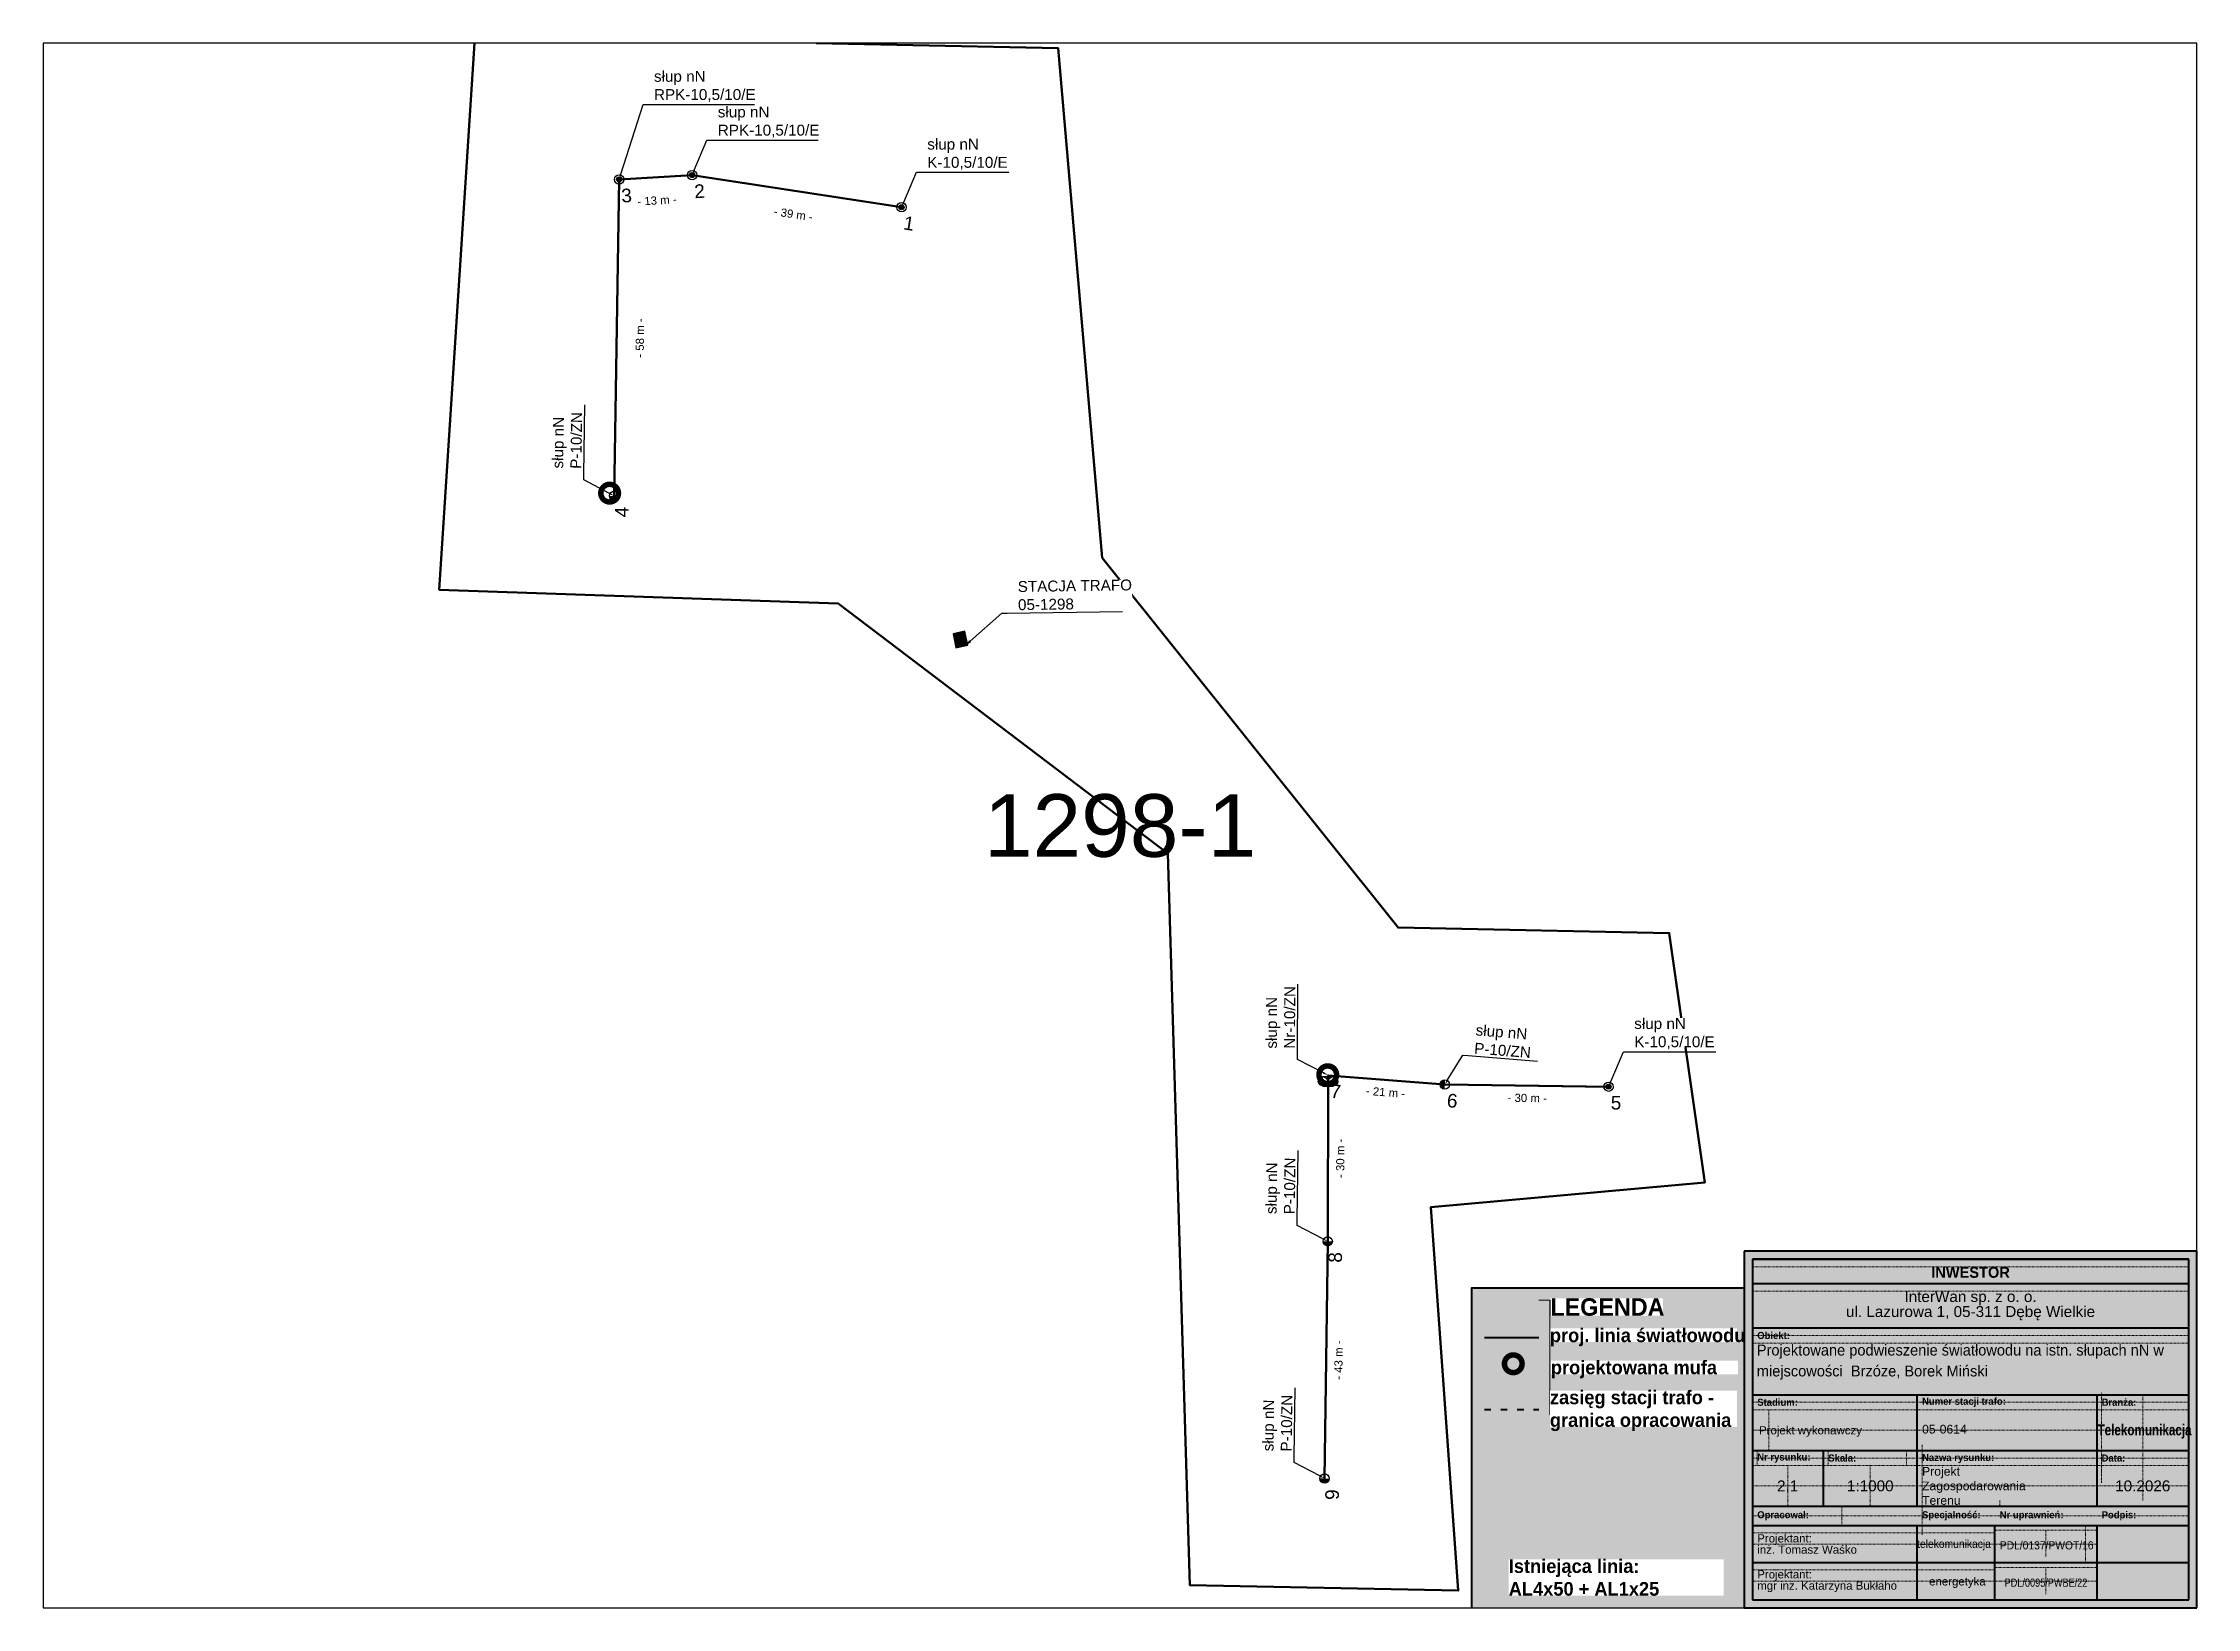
# Paper-space layout '1298-1' of a CAD drawing. Header units: metres, sheet in millimetres. Extents: x 0 to 395, y 0 to 287.
# The model-space entities are those that its viewports show. They can reach past a viewport. Long polylines and large blocks are cut down to what shows.
import ezdxf
from ezdxf import colors
from ezdxf.entities.mleader import LeaderData, LeaderLine
from ezdxf.enums import TextEntityAlignment as Align
from ezdxf.math import Vec2, Vec3

# ---------------------------------------------------------------- set-up
doc = ezdxf.new("R2010")
doc.units = ezdxf.units.M
doc.linetypes.add('ACAD_ISO03W100', pattern=[30, 12, -18])
doc.linetypes.add('DGN Style 2', pattern=[0.005224, 0.003135, -0.00209])
for name, color, linetype, lineweight in [('!tele', 30, 'Continuous', 40), ('!trafo', 6, 'Continuous', 50), ('!trafo_1298', 6, 'Continuous', 50), ('@Tabelka', 7, 'Continuous', 13), ('_MM LINIA Sn', 40, 'Continuous', 30), ('_mm zasięg trafo', 6, 'ACAD_ISO03W100', 35), ('_światłowód', 30, 'Continuous', 40)]:
    doc.layers.add(name, color=color, linetype=linetype, lineweight=lineweight)
for name, color, linetype in [('!wymiary', 7, 'Continuous'), ('_MM mufy', 3, 'Continuous'), ('_MM opisy', 7, 'Continuous'), ('_MM slupy', 5, 'Continuous'), ('_mm trafo', 3, 'Continuous'), ('_numery_05-1298_1', 7, 'Continuous')]:
    doc.layers.add(name, color=color, linetype=linetype)
for name, color, linetype, lineweight, plot in [('@KonstrTabelki', 253, 'DGN Style 2', 0, False), ('_arkusze model', 7, 'Continuous', 50, False), ('_kontrola_05-1298_1', 8, 'Continuous', 50, False)]:
    doc.layers.add(name, color=color, linetype=linetype, lineweight=lineweight, plot=plot)
doc.styles.add('BardzoMale-PrawaGora', font='arial.ttf', dxfattribs={"height": 0.0025})
doc.styles.get("Standard").update_dxf_attribs({"font": 'arial.ttf'})
doc.dimstyles.new('opis linie', dxfattribs={"dimtxt": 1.5, "dimasz": 0.18, "dimexe": 0.18, "dimexo": 0.0625, "dimgap": 2.5, "dimtad": 4, "dimdec": 0, "dimzin": 0, "dimdsep": 46, "dimtxsty": 'Standard', "dimcen": 0.09, "dimse1": 1, "dimse2": 1, "dimsd1": 1, "dimsd2": 1, "dimclrt": 256, "dimadec": 0, "dimazin": 0, "dimtfac": 1, "dimtdec": 0, "dimtofl": 0, "dimtmove": 0, "dimatfit": 3, "dimfxl": 1, "dimtfill": 1, "dimtolj": 1, "dimtzin": 0, "dimarcsym": 0})

# ---------------------------------------------------------------- blocks, each defined once
blk = doc.blocks.new('tabelka')
at = {"true_color": 0xffffff, "transparency": 33554687}
h = blk.add_hatch(color=7, dxfattribs=at)
h.dxf.hatch_style = 1
h.paths.add_polyline_path([(-83, 65.41), (0, 65.41), (0, 0), (-83, 0)])
at = {"layer": '@KonstrTabelki', "lineweight": 0}
for p, q in [((-1.5, 62.52), (-81.5, 62.52)), ((-1.5, 58.08), (-81.5, 58.08)), ((-1.5, 49.94), (-81.5, 49.94)), ((-81.5, 48.55), (-1.5, 48.55)), ((-1.5, 37.69), (-81.5, 37.69)), ((-81.5, 36.3), (-1.5, 36.3)), ((-78.46, 36.3), (-78.46, 28.86)), ((-17.47, 39.44), (-17.47, 22.94)), ((-9.93, 19.68), (-9.93, 39.08)), ((-81.5, 32.58), (-1.5, 32.58)), ((-80.6, 28.86), (-80.6, 26.08)), ((-67.58, 28.86), (-67.58, 26.08)), ((-53.27, 26.08), (-53.27, 28.86)), ((-50.39, 29.9), (-50.39, 18.64)), ((-17.47, 28.86), (-17.47, 22.94)), ((-9.93, 19.68), (-9.93, 28.86)), ((-1.5, 27.47), (-81.5, 27.47)), ((-81.5, 26.08), (-1.5, 26.08)), ((-74.99, 18.64), (-74.99, 26.08)), ((-59.88, 18.64), (-59.88, 26.08)), ((-1.5, 27.47), (-18.36, 27.47)), ((-1.5, 22.36), (-81.5, 22.36)), ((-1.5, 22.36), (-18.36, 22.36)), ((-81.5, 16.88), (-1.5, 16.88)), ((-65.11, 18.64), (-65.11, 15.11)), ((-50.39, 18.64), (-50.39, 13.41)), ((-36.15, 19.68), (-36.15, 18.64)), ((-37.05, 13.77), (-81.5, 13.77)), ((-37.05, 14.25), (-18.36, 14.25)), ((-27.71, 14.25), (-27.71, 9.31)), ((-20.43, 15.11), (-20.43, 8.31)), ((-37.05, 11.71), (-81.5, 11.71)), ((-18.36, 11.71), (-37.05, 11.71)), ((-37.05, 6.97), (-81.5, 6.97)), ((-37.05, 4.9), (-81.5, 4.9)), ((-37.05, 7.44), (-18.36, 7.44)), ((-18.36, 4.9), (-37.05, 4.9)), ((-27.71, 7.44), (-27.71, 2.5))]:
    blk.add_line(p, q, dxfattribs=at)
at = {"layer": '@KonstrTabelki'}
for points in [[(-51.29, 28.86), (-51.29, 39.08)], [(-51.29, 18.64), (-51.29, 28.86)]]:
    blk.add_lwpolyline(points, dxfattribs=at)
at = {"layer": '@Tabelka', "lineweight": 40}
for p, q in [((0, 65.41), (-83, 65.41)), ((-83, 65.41), (-83, 0)), ((-81.5, 63.91), (-1.5, 63.91)), ((-1.5, 63.91), (-81.5, 63.91)), ((-81.5, 63.91), (-81.5, 1.5)), ((-1.5, 1.5), (-1.5, 63.91)), ((0, 0), (0, 65.41)), ((-81.5, 59.47), (-1.5, 59.47)), ((-81.5, 51.33), (-1.5, 51.33)), ((-81.5, 39.08), (-1.5, 39.08)), ((-81.5, 39.08), (-18.36, 39.08)), ((-51.29, 28.86), (-51.29, 39.08)), ((-51.29, 28.86), (-51.29, 35.67)), ((-18.36, 39.08), (-18.36, 28.86)), ((-81.5, 28.86), (-18.36, 28.86)), ((-68.48, 18.64), (-68.48, 28.86)), ((-51.29, 18.64), (-51.29, 28.86)), ((-18.36, 28.86), (-1.5, 28.86)), ((-18.36, 28.86), (-18.36, 18.64)), ((-51.29, 18.64), (-51.29, 25.45)), ((-18.36, 25.45), (-18.36, 18.64)), ((-81.5, 18.64), (-1.5, 18.64)), ((-81.5, 18.64), (-1.5, 18.64)), ((-81.5, 15.11), (-1.5, 15.11)), ((-51.29, 1.5), (-51.29, 15.11)), ((-37.05, 1.5), (-37.05, 15.11)), ((-18.36, 15.11), (-18.36, 1.5)), ((-81.5, 8.31), (-1.5, 8.31)), ((-81.5, 8.31), (-1.5, 8.31)), ((-81.5, 1.5), (-1.5, 1.5)), ((-83, 0), (0, 0))]:
    blk.add_line(p, q, dxfattribs=at)
at = {"layer": '@Tabelka'}
for s, insert, char_height, attachment_point, line_spacing_factor in [('{\\fLato Light|b1|i0|c238|p34;INWESTOR}', (-41.5, 62.52), 2, 2, 0.825), ('InterWan sp. z o. o.\\Pul. Lazurowa 1, 05-311 Dębę Wielkie', (-41.5, 58.08), 2, 2, 0.825), ('{\\fLato Light|b1|i0|c238|p34;Obiekt:}', (-80.6, 49.94), 1.3, 4, 0.946154), ('{\\fLato Light|b1|i0|c238|p34;Branża:}', (-17.47, 37.69), 1.3, 4, 0.946154), ('Projekt wykonawczy', (-80.27, 32.34), 1.5, 4, 0.825), ('{\\fLato Light|b1|i0|c238|p34;\\W0.8;Telekomunikacja}', (-9.6, 32.34), 2, 5, 0.76875), ('{\\fLato Light|b1|i0|c238|p34;Nr rysunku:}', (-80.6, 27.47), 1.3, 4, 0.946154), ('{\\fLato Light|b1|i0|c238|p34;Skala:}', (-67.58, 27.47), 1.3, 4, 0.946154), ('{\\fLato Light|b1|i0|c238|p34;Nazwa rysunku:}', (-50.39, 27.38), 1.3, 4, 0.946154), ('{\\fLato Light|b1|i0|c238|p34;Data:}', (-17.47, 27.47), 1.3, 4, 0.946154), ('10.2026', (-9.93, 22.36), 2, 5, 0.825), ('{\\fLato Light|b1|i0|c238|p34;Opracował:}', (-80.6, 16.88), 1.3, 4, 0.946154), ('{\\fLato Light|b1|i0|c238|p34;Specjalność:}', (-50.39, 16.88), 1.3, 4, 0.946154), ('{\\fLato Light|b1|i0|c238|p34;Nr uprawnień:}', (-36.15, 16.88), 1.3, 4, 0.946154), ('{\\fLato Light|b1|i0|c238|p34;Podpis:}', (-17.47, 16.88), 1.3, 4, 0.946154)]:
    blk.add_mtext(s, dxfattribs=dict(at, insert=insert, char_height=char_height, attachment_point=attachment_point, line_spacing_factor=line_spacing_factor))
for s, insert, char_height, width, attachment_point, line_spacing_factor in [('{\\fLato Light|b1|i0|c238|p34;Stadium:}', (-80.6, 37.69), 1.3, 8.6456, 4, 0.946154), ('{\\fLato Light|b1|i0|c238|p34;Numer stacji trafo:}', (-50.39, 37.69), 1.3, 16.1141, 4, 0.946154), ('Projektant:\\Pinż. Tomasz Waśko', (-80.6, 11.71), 1.5, 27.9275, 4, 0.825), ('{\\W0.9;telekomunikacja}', (-44.53, 11.53), 1.5, 22.915, 5, 0.825), ('{\\W0.9;PDL/0137/PWOT/16}', (-27.54, 11.46), 1.5, 22.915, 5, 0.825), ('Projektant:\\Pmgr inż. Katarzyna Bukłaho', (-80.6, 4.9), 1.5, 27.9275, 4, 0.825), ('energetyka', (-43.91, 4.64), 1.5, 22.915, 5, 0.825), ('{\\W0.8;PDL/0095/PWBE/22}', (-27.66, 4.62), 1.5, 22.915, 5, 0.825)]:
    blk.add_mtext(s, dxfattribs=dict(at, insert=insert, char_height=char_height, width=width, attachment_point=attachment_point, line_spacing_factor=line_spacing_factor))
blk = doc.blocks.new('mufa')
at = {"layer": '_MM mufy'}
h = blk.add_hatch(color=256, dxfattribs=at)
h.dxf.hatch_style = 1
h.paths.add_polyline_path([(2.15, 0.12, 1), (-2.1, -0.05, 1)])
h.paths.add_polyline_path([(-1.1, -0.01, -1), (1.15, 0.08, -1)], flags=16)
h.paths.add_polyline_path([(-0.83, 0, -1), (0.88, 0.07, -1)], flags=0)
blk = doc.blocks.new('legenda')
at = {"true_color": 0xffffff, "transparency": 33554687}
h = blk.add_hatch(color=7, dxfattribs=at)
h.dxf.hatch_style = 1
h.paths.add_polyline_path([(-50, 58.61), (0, 58.61), (0, 0), (-50, 0)])
at = {"lineweight": 40}
blk.add_lwpolyline([(0, 58.61), (-50, 58.61), (-50, 0)], dxfattribs=at)
at = {"layer": '_mm zasięg trafo', "lineweight": 40, "ltscale": 0.1}
blk.add_lwpolyline([(-47.62, 36.36), (-37.62, 36.36)], dxfattribs=at)
at = {"layer": '_światłowód', "lineweight": 40}
blk.add_lwpolyline([(-47.62, 49.6), (-37.62, 49.6)], dxfattribs=at)
at = {"layer": '_mm zasięg trafo'}
blk.add_blockref('mufa', (-42.35, 44.72), dxfattribs=at)
at = {"layer": '_mm zasięg trafo', "bg_fill": 3, "box_fill_scale": 1, "bg_fill_color": 256, "bg_fill_transparency": 0}
for s, width, heights, insert, char_height, attachment_point in [('{\\fLato Light|b1|i0|c238|p34;\\C7;LEGENDA}', 20.65, [-3.27], (-35.53, 56.77), 3.2, 1), ('\\pxt4;{\\fLato Light|b1|i0|c238|p34;\\C7;proj. linia światłowodu}', 34.3358, [-3.2], (-35.62, 49.6), 2.5, 4)]:
    blk.add_mtext_dynamic_manual_height_columns(s, width=width, gutter_width=1, heights=heights, dxfattribs=dict(at, insert=insert, char_height=char_height, attachment_point=attachment_point))
at = {"layer": 'Defpoints', "color": 252, "lineweight": 0, "true_color": 0x939598}
blk.add_lwpolyline([(-37.62, 56.41), (-35.62, 56.41), (-35.62, 35.41)], dxfattribs=at)
at = {"layer": '_mm zasięg trafo', "char_height": 2.5, "attachment_point": 4, "bg_fill": 3, "box_fill_scale": 1, "bg_fill_color": 256, "bg_fill_transparency": 0}
for s, heights, insert in [('\\pxt4;{\\fLato Light|b1|i0|c238|p34;\\C7;projektowana mufa}', [-3.2], (-35.44, 43.71)), ('\\pxt4;{\\fLato Light|b1|i0|c238|p34;\\C7;zasięg stacji trafo - granica opracowania}', [-7.36], (-35.62, 36.13))]:
    blk.add_mtext_dynamic_manual_height_columns(s, width=34.3358, gutter_width=1, heights=heights, dxfattribs=dict(at, insert=insert))
blk.add_lwpolyline([(-50, 0), (0, 0), (0, 58.61)])
at = {"layer": '_mm zasięg trafo', "insert": (-43.16, 5.56), "char_height": 2.5, "attachment_point": 4, "bg_fill": 3, "box_fill_scale": 1, "bg_fill_color": 256, "bg_fill_transparency": 0}
blk.add_mtext_dynamic_manual_height_columns('\\pxt4;{\\fLato Light|b1|i0|c238|p34;\\C7;Istniejąca linia:\\PAL4x50 + AL1x25}', width=39.409, gutter_width=1, heights=[0], dxfattribs=at)
blk = doc.blocks.new('trafo')
at = {"layer": '_mm trafo'}
h = blk.add_hatch(color=256, dxfattribs=at)
h.dxf.hatch_style = 1
h.paths.add_polyline_path([(-1.15, 1.02), (-0.52, -1.51), (1.64, -0.96), (1.01, 1.59)])
at = {"layer": '_MM LINIA Sn', "color": 2, "lineweight": 60}
for p, q in [((0.58, 0.02), (-0.43, 0.9)), ((-0.32, -0.23), (0.58, 0.02)), ((0.58, -0.92), (-0.32, -0.23)), ((0.55, -0.72), (0.41, -0.9)), ((0.41, -0.9), (0.58, -0.92)), ((0.58, -0.92), (0.55, -0.72))]:
    blk.add_line(p, q, dxfattribs=at)
at = {"layer": '_mm trafo', "flags": 128}
blk.add_lwpolyline([(-0.52, -1.52), (1.64, -0.96), (0.98, 1.58), (-1.17, 0.99), (-0.52, -1.52)], close=True, dxfattribs=at)
blk = doc.blocks.new('ZN')
at = {"layer": '_MM slupy', "transparency": 33554687}
h = blk.add_hatch(color=256, dxfattribs=at)
h.dxf.hatch_style = 1
h.paths.add_polyline_path([(0, -0.86), (0, 0.86, 1)])
at = {"layer": '_MM slupy'}
blk.add_circle((0, 0), 0.857, dxfattribs=at)
blk = doc.blocks.new('*D119')
at = {"layer": 'Defpoints', "color": 0}
for p in [(7532414.74, 5785308.05), (7532415.74, 5785308.03), (7532413.84, 5785250.03)]:
    blk.add_point(p, dxfattribs=at)
at = {"layer": '!wymiary', "insert": (7532418.56, 5785278.97), "char_height": 1.5, "attachment_point": 5, "rotation": 89.1153, "bg_fill": 3, "box_fill_scale": 1.1, "bg_fill_color": 9, "bg_fill_true_color": 13158600, "bg_fill_transparency": 0}
blk.add_mtext('\\A1;- 58 m -', dxfattribs=at)
blk = doc.blocks.new('*D120')
at = {"layer": 'Defpoints', "color": 0}
for p in [(7532414.74, 5785308.05), (7532428.12, 5785308.84), (7532428.18, 5785307.84)]:
    blk.add_point(p, dxfattribs=at)
at = {"layer": '!wymiary', "insert": (7532421.68, 5785304.19), "char_height": 1.5, "attachment_point": 5, "rotation": 3.379, "bg_fill": 3, "box_fill_scale": 1.1, "bg_fill_color": 9, "bg_fill_true_color": 13158600, "bg_fill_transparency": 0}
blk.add_mtext('\\A1;- 13 m -', dxfattribs=at)
blk = doc.blocks.new('*D121')
at = {"layer": 'Defpoints', "color": 0}
for p in [(7532428.12, 5785308.84), (7532466.52, 5785302.94), (7532466.37, 5785301.95)]:
    blk.add_point(p, dxfattribs=at)
at = {"layer": '!wymiary', "insert": (7532446.67, 5785301.67), "char_height": 1.5, "attachment_point": 5, "rotation": 351.2651, "bg_fill": 3, "box_fill_scale": 1.1, "bg_fill_color": 9, "bg_fill_true_color": 13158600, "bg_fill_transparency": 0}
blk.add_mtext('\\A1;- 39 m -', dxfattribs=at)
blk = doc.blocks.new('*D122')
at = {"layer": 'Defpoints', "color": 0}
for p in [(7532566.11, 5785142.11), (7532566.12, 5785143.11), (7532596.38, 5785141.73)]:
    blk.add_point(p, dxfattribs=at)
at = {"layer": '!wymiary', "insert": (7532581.22, 5785139.65), "char_height": 1.5, "attachment_point": 5, "rotation": 359.2827, "bg_fill": 3, "box_fill_scale": 1.1, "bg_fill_color": 9, "bg_fill_true_color": 13158600, "bg_fill_transparency": 0}
blk.add_mtext('\\A1;- 30 m -', dxfattribs=at)
blk = doc.blocks.new('*D123')
at = {"layer": 'Defpoints', "color": 0}
for p in [(7532544.82, 5785144.81), (7532544.74, 5785143.81), (7532566.11, 5785142.11)]:
    blk.add_point(p, dxfattribs=at)
at = {"layer": '!wymiary', "insert": (7532555.25, 5785140.71), "char_height": 1.5, "attachment_point": 5, "rotation": 355.4517, "bg_fill": 3, "box_fill_scale": 1.1, "bg_fill_color": 9, "bg_fill_true_color": 13158600, "bg_fill_transparency": 0}
blk.add_mtext('\\A1;- 21 m -', dxfattribs=at)
blk = doc.blocks.new('*D124')
at = {"layer": 'Defpoints', "color": 0}
for p in [(7532544.74, 5785143.81), (7532543.64, 5785113.38), (7532544.64, 5785113.38)]:
    blk.add_point(p, dxfattribs=at)
at = {"layer": '!wymiary', "insert": (7532546.96, 5785128.59), "char_height": 1.5, "attachment_point": 5, "rotation": 89.8136, "bg_fill": 3, "box_fill_scale": 1.1, "bg_fill_color": 9, "bg_fill_true_color": 13158600, "bg_fill_transparency": 0}
blk.add_mtext('\\A1;- 30 m -', dxfattribs=at)
blk = doc.blocks.new('*D125')
at = {"layer": 'Defpoints', "color": 0}
for p in [(7532544.64, 5785113.38), (7532543.08, 5785069.91), (7532544.08, 5785069.9)]:
    blk.add_point(p, dxfattribs=at)
at = {"layer": '!wymiary', "insert": (7532546.63, 5785091.61), "char_height": 1.5, "attachment_point": 5, "rotation": 89.2621, "bg_fill": 3, "box_fill_scale": 1.1, "bg_fill_color": 9, "bg_fill_true_color": 13158600, "bg_fill_transparency": 0}
blk.add_mtext('\\A1;- 43 m -', dxfattribs=at)
blk = doc.blocks.new('E')
at = {"layer": '_MM slupy'}
h = blk.add_hatch(color=256, dxfattribs=at)
h.dxf.hatch_style = 1
h.paths.add_polyline_path([(0.27, 0.37, 1), (-0.27, -0.37, 1)])
for radius in [0.857, 0.457]:
    blk.add_circle((0, 0), radius, dxfattribs=at)
blk = doc.blocks.new('R')
at = {"layer": '_MM slupy', "transparency": 33554687}
h = blk.add_hatch(color=256, dxfattribs=at)
h.dxf.hatch_style = 1
h.paths.add_polyline_path([(-0.93, -0.86), (-0.93, 0.86, 1)])
h = blk.add_hatch(color=256, dxfattribs=at)
h.dxf.hatch_style = 1
h.paths.add_polyline_path([(0.93, 0.86), (0.93, -0.86, 1)])
at = {"layer": '_MM slupy'}
for points in [[(-0.93, 0.86), (0.93, 0.86)], [(-0.93, -0.86), (0.93, -0.86)]]:
    blk.add_lwpolyline(points, dxfattribs=at)
for centre in [(-0.93, 0), (0.93, 0)]:
    blk.add_circle(centre, 0.857, dxfattribs=at)
blk = doc.blocks.new('q')
at = {"layer": '_MM slupy'}
blk.add_blockref('ZN', (0, 0), dxfattribs=at)
at = {"layer": '_MM opisy'}
ml = blk.add_multileader_mtext('Standard', dxfattribs=at)
ml.set_content('\\pxql;słup nN\\PP-10/ZN', color=256)
ml.set_leader_properties()
ml.build(insert=Vec2(0, 0))
ml.multileader.update_dxf_attribs({"has_text_frame": 1, "text_left_attachment_type": 5, "text_right_attachment_type": 5, "dogleg_length": 1, "arrow_head_size": 1})
ctx = ml.context
ctx.base_point, ctx.char_height, ctx.arrow_head_size, ctx.landing_gap_size, ctx.plane_origin = Vec3(3.86, 5.63), 2, 1, 1, Vec3(1.72, -1.42)
ctx.left_attachment, ctx.right_attachment = 5, 5
notes = []
notes.append((ctx, [(0, (1, 1, 0), (2.86, 5.63), (1, 0), 1, [(0, [(0, 0)], 0, [])])]))
ctx.mtext.insert, ctx.mtext.flow_direction = Vec3(4.86, 11.44), 5
ctx.mtext.has_bg_fill, ctx.mtext.bg_color, ctx.mtext.bg_scale_factor, ctx.mtext.bg_transparency, ctx.mtext.use_window_bg_color = 1, -1023410175, 1, 0, 1
for ctx, leaders in notes:
    for number, flags, end, landing, length, lines in leaders:
        leader = LeaderData()
        leader.index, (leader.has_last_leader_line, leader.has_dogleg_vector, leader.attachment_direction) = number, flags
        leader.last_leader_point, leader.dogleg_vector, leader.dogleg_length = Vec3(end), Vec3(landing), length
        for number, points, colour, breaks in lines:
            line = LeaderLine()
            line.index, line.vertices, line.color, line.breaks = number, Vec3.list(points), colors.encode_raw_color(colour), breaks
            leader.lines.append(line)
        ctx.leaders.append(leader)

msp = doc.modelspace()

# ---------------------------------------------------------------- linework, layer by layer
at = {"layer": '!tele'}
for points in [[(7532413.84, 5785250.03), (7532414.74, 5785308.05), (7532428.12, 5785308.84), (7532466.52, 5785302.94)], [(7532596.38, 5785141.73), (7532566.11, 5785142.11), (7532544.74, 5785143.81), (7532544.64, 5785113.38), (7532544.08, 5785069.9)]]:
    msp.add_lwpolyline(points, dxfattribs=at)
at = {"layer": '!trafo_1298'}
msp.add_lwpolyline([(7532388.34, 5785334.36), (7532381.76, 5785232.82), (7532454.9, 5785230.3), (7532515.35, 5785184.45), (7532519.37, 5785050.35), (7532568.59, 5785049.35), (7532563.56, 5785119.66), (7532613.79, 5785124.18), (7532607.26, 5785169.88), (7532557.54, 5785170.89), (7532503.3, 5785238.69), (7532495.26, 5785332.1)], close=True, dxfattribs=at)

# ---------------------------------------------------------------- block references
at = {"layer": '_arkusze model', "rotation": 357.3066721443945}
msp.add_blockref('trafo', (7532477.09, 5785223.7), dxfattribs=at)

# ---------------------------------------------------------------- texts
at = {"layer": 'Defpoints', "color": 4}
msp.add_text('1298-1', height=11.474, dxfattribs=at).set_placement((7532506.57, 5785189.61), align=Align.MIDDLE_CENTER)

# ---------------------------------------------------------------- next in the draw order: block references
for p, rotation in [((7532413.84, 5785250.03), 89.11525442892959), ((7532566.11, 5785142.11), 355.451654834677), ((7532544.64, 5785113.38), 89.26210067739439), ((7532544.08, 5785069.9), 89.26210067739439)]:
    msp.add_blockref('q', p, dxfattribs=dict(rotation=rotation))

# ---------------------------------------------------------------- next in the draw order: leaders
at = {"layer": '_mm trafo', "color": 3}
ml = msp.add_multileader_mtext('Standard', dxfattribs=at)
ml.set_content('STACJA TRAFO\\P05-1298', color=3)
ml.set_leader_properties()
ml.build(insert=Vec2(0, 0))
ml.multileader.update_dxf_attribs({"has_text_frame": 1, "text_left_attachment_type": 5, "text_right_attachment_type": 5, "dogleg_length": 1, "arrow_head_size": 1.5})
ctx = ml.context
ctx.base_point, ctx.char_height, ctx.arrow_head_size, ctx.plane_origin, ctx.plane_x_axis, ctx.plane_y_axis = Vec3(7532485.88, 5785228.56), 2, 1.5, Vec3(7532481.23, 5785191.61), Vec3(0.999891, 0.014731), Vec3(-0.014731, 0.999891)
ctx.left_attachment, ctx.right_attachment, ctx.attachment_type = 5, 5, 2
notes = []
notes.append((ctx, [(0, (1, 1, 0), (7532484.88, 5785228.54), (0.999891, 0.014731), 1, [(0, [(7532478, 5785222.42)], 0, [])])]))
ctx.mtext.insert, ctx.mtext.text_direction, ctx.mtext.rotation, ctx.mtext.flow_direction = Vec3(7532487.8, 5785234.41), Vec3(0.999891, 0.014731), 6.129723, 5
ctx.mtext.has_bg_fill, ctx.mtext.bg_color, ctx.mtext.bg_scale_factor, ctx.mtext.bg_transparency, ctx.mtext.use_window_bg_color = 1, -1073741824, 1, 0, 1
for ctx, leaders in notes:
    for number, flags, end, landing, length, lines in leaders:
        leader = LeaderData()
        leader.index, (leader.has_last_leader_line, leader.has_dogleg_vector, leader.attachment_direction) = number, flags
        leader.last_leader_point, leader.dogleg_vector, leader.dogleg_length = Vec3(end), Vec3(landing), length
        for number, points, colour, breaks in lines:
            line = LeaderLine()
            line.index, line.vertices, line.color, line.breaks = number, Vec3.list(points), colors.encode_raw_color(colour), breaks
            leader.lines.append(line)
        ctx.leaders.append(leader)

# ---------------------------------------------------------------- next in the draw order: texts
at = {"layer": '_numery_05-1298_1', "color": 7}
for s, rotation, p in [('4', 89.1153, (7532415.21, 5785247.08)), ('9', 89.2621, (7532545.45, 5785066.95))]:
    msp.add_text(s, height=2.5, rotation=rotation, dxfattribs=at).set_placement(p, align=Align.MIDDLE_CENTER)

# ---------------------------------------------------------------- next in the draw order: dimensions: what is measured, and where the dimension line sits
at = {"layer": '!wymiary'}
for p1, p2, picture, middle in [((7532413.84, 5785250.03), (7532414.74, 5785308.05), '*D119', (7532418.56, 5785278.97)), ((7532596.38, 5785141.73), (7532566.11, 5785142.11), '*D122', (7532581.22, 5785139.65))]:
    dim = msp.add_aligned_dim(p1=p1, p2=p2, distance=-1, dimstyle='opis linie', override={"dimpost": '- <> m -'}, dxfattribs=at)
    dim.commit()
    dim.dimension.update_dxf_attribs({"geometry": picture, "text_midpoint": middle})

# ---------------------------------------------------------------- next in the draw order: block references
msp.add_blockref('mufa', (7532412.98, 5785250.5))

# ---------------------------------------------------------------- next in the draw order: dimensions: what is measured, and where the dimension line sits
for p1, p2, picture, middle in [((7532414.74, 5785308.05), (7532428.12, 5785308.84), '*D120', (7532421.68, 5785304.19)), ((7532566.11, 5785142.11), (7532544.74, 5785143.81), '*D123', (7532555.25, 5785140.71))]:
    dim = msp.add_aligned_dim(p1=p1, p2=p2, distance=-1, dimstyle='opis linie', override={"dimpost": '- <> m -'}, dxfattribs=at)
    dim.commit()
    dim.dimension.update_dxf_attribs({"geometry": picture, "text_midpoint": middle})

# ---------------------------------------------------------------- next in the draw order: leaders
at = {"layer": '_MM opisy'}
ml = msp.add_multileader_mtext('Standard', dxfattribs=at)
ml.set_content('\\pxql;słup nN\\PK-10,5/10/E', color=256)
ml.set_leader_properties()
ml.build(insert=Vec2(0, 0))
ml.multileader.update_dxf_attribs({"has_text_frame": 1, "text_left_attachment_type": 5, "text_right_attachment_type": 5, "dogleg_length": 1, "arrow_head_size": 1})
ctx = ml.context
ctx.base_point, ctx.char_height, ctx.arrow_head_size, ctx.landing_gap_size, ctx.plane_origin = Vec3(7532599.84, 5785148.14), 2, 1, 1, Vec3(7532597.85, 5785140.31)
ctx.left_attachment, ctx.right_attachment = 5, 5
notes = []
notes.append((ctx, [(0, (1, 1, 0), (7532598.84, 5785148.14), (1, 0), 1, [(0, [(7532596.13, 5785141.73), (7532598.84, 5785148.14)], 0, [])])]))
ctx.mtext.insert, ctx.mtext.flow_direction = Vec3(7532600.84, 5785154.3), 5
ctx.mtext.has_bg_fill, ctx.mtext.bg_color, ctx.mtext.bg_scale_factor, ctx.mtext.bg_transparency, ctx.mtext.use_window_bg_color = 1, -1023410175, 1, 0, 1
for ctx, leaders in notes:
    for number, flags, end, landing, length, lines in leaders:
        leader = LeaderData()
        leader.index, (leader.has_last_leader_line, leader.has_dogleg_vector, leader.attachment_direction) = number, flags
        leader.last_leader_point, leader.dogleg_vector, leader.dogleg_length = Vec3(end), Vec3(landing), length
        for number, points, colour, breaks in lines:
            line = LeaderLine()
            line.index, line.vertices, line.color, line.breaks = number, Vec3.list(points), colors.encode_raw_color(colour), breaks
            leader.lines.append(line)
        ctx.leaders.append(leader)

# ---------------------------------------------------------------- next in the draw order: linework, layer by layer
at = {"layer": '_kontrola_05-1298_1', "color": 8}
msp.add_lwpolyline([(7532596.13, 5785141.73), (7532566.11, 5785142.11)], dxfattribs=at)

# ---------------------------------------------------------------- next in the draw order: block references
msp.add_blockref('E', (7532596.13, 5785141.73))

# ---------------------------------------------------------------- next in the draw order: texts
at = {"layer": '_numery_05-1298_1', "color": 7}
for s, rotation, p in [('6', 355.4517, (7532567.48, 5785139.16)), ('5', 359.2827, (7532597.5, 5785138.79))]:
    msp.add_text(s, height=2.5, rotation=rotation, dxfattribs=at).set_placement(p, align=Align.MIDDLE_CENTER)

# ---------------------------------------------------------------- next in the draw order: dimensions: what is measured, and where the dimension line sits
at = {"layer": '!wymiary'}
for p1, p2, picture, middle in [((7532428.12, 5785308.84), (7532466.52, 5785302.94), '*D121', (7532446.67, 5785301.67)), ((7532544.74, 5785143.81), (7532544.64, 5785113.38), '*D124', (7532546.96, 5785128.59))]:
    dim = msp.add_aligned_dim(p1=p1, p2=p2, distance=-1, dimstyle='opis linie', override={"dimpost": '- <> m -'}, dxfattribs=at)
    dim.commit()
    dim.dimension.update_dxf_attribs({"geometry": picture, "text_midpoint": middle})

# ---------------------------------------------------------------- next in the draw order: dimensions: what is measured, and where the dimension line sits
dim = msp.add_aligned_dim(p1=(7532544.64, 5785113.38), p2=(7532544.08, 5785069.9), distance=-1, dimstyle='opis linie', override={"dimpost": '- <> m -'}, dxfattribs=at)
dim.commit()
dim.dimension.update_dxf_attribs({"geometry": '*D125', "text_midpoint": (7532546.63, 5785091.61)})

# ---------------------------------------------------------------- next in the draw order: leaders
at = {"layer": '_MM opisy'}
ml = msp.add_multileader_mtext('Standard', dxfattribs=at)
ml.set_content('\\pxql;słup nN\\PRPK-10,5/10/E', color=256)
ml.set_leader_properties()
ml.build(insert=Vec2(0, 0))
ml.multileader.update_dxf_attribs({"has_text_frame": 1, "text_left_attachment_type": 5, "text_right_attachment_type": 5, "dogleg_length": 1, "arrow_head_size": 1})
ctx = ml.context
ctx.base_point, ctx.char_height, ctx.arrow_head_size, ctx.landing_gap_size, ctx.plane_origin = Vec3(7532420.13, 5785321.78), 2, 1, 1, Vec3(7532416.46, 5785306.63)
ctx.left_attachment, ctx.right_attachment = 5, 5
notes = []
notes.append((ctx, [(0, (1, 1, 0), (7532419.13, 5785321.78), (1, 0), 1, [(0, [(7532414.74, 5785308.05), (7532419.13, 5785321.78)], 0, [])])]))
ctx.mtext.insert, ctx.mtext.flow_direction = Vec3(7532421.13, 5785327.94), 5
ctx.mtext.has_bg_fill, ctx.mtext.bg_color, ctx.mtext.bg_scale_factor, ctx.mtext.bg_transparency, ctx.mtext.use_window_bg_color = 1, -1023410175, 1, 0, 1
ml = msp.add_multileader_mtext('Standard', dxfattribs=at)
ml.set_content('\\pxql;słup nN\\PK-10,5/10/E', color=256)
ml.set_leader_properties()
ml.build(insert=Vec2(0, 0))
ml.multileader.update_dxf_attribs({"has_text_frame": 1, "text_left_attachment_type": 5, "text_right_attachment_type": 5, "dogleg_length": 1, "arrow_head_size": 1})
ctx = ml.context
ctx.base_point, ctx.char_height, ctx.arrow_head_size, ctx.landing_gap_size, ctx.plane_origin = Vec3(7532470.23, 5785309.35), 2, 1, 1, Vec3(7532468.24, 5785301.52)
ctx.left_attachment, ctx.right_attachment = 5, 5
notes.append((ctx, [(0, (1, 1, 0), (7532469.23, 5785309.35), (1, 0), 1, [(0, [(7532466.52, 5785302.94), (7532469.23, 5785309.35)], 0, [])])]))
ctx.mtext.insert, ctx.mtext.flow_direction = Vec3(7532471.23, 5785315.51), 5
ctx.mtext.has_bg_fill, ctx.mtext.bg_color, ctx.mtext.bg_scale_factor, ctx.mtext.bg_transparency, ctx.mtext.use_window_bg_color = 1, -1023410175, 1, 0, 1
ml = msp.add_multileader_mtext('Standard', dxfattribs=at)
ml.set_content('\\pxql;słup nN\\PNr-10/ZN', color=256)
ml.set_leader_properties()
ml.build(insert=Vec2(0, 0))
ml.multileader.update_dxf_attribs({"has_text_frame": 1, "text_left_attachment_type": 5, "text_right_attachment_type": 5, "dogleg_length": 1, "arrow_head_size": 1})
ctx = ml.context
ctx.base_point, ctx.char_height, ctx.arrow_head_size, ctx.landing_gap_size, ctx.plane_origin, ctx.plane_x_axis, ctx.plane_y_axis = Vec3(7532539.12, 5785147.69), 2, 1, 1, Vec3(7532546.16, 5785145.52), Vec3(0.003253, 0.999995), Vec3(-0.999995, 0.003253)
ctx.left_attachment, ctx.right_attachment = 5, 5
notes.append((ctx, [(0, (1, 1, 0), (7532539.11, 5785146.69), (0.003253, 0.999995), 1, [(0, [(7532544.74, 5785143.81)], 0, [])])]))
ctx.mtext.insert, ctx.mtext.text_direction, ctx.mtext.flow_direction = Vec3(7532533.32, 5785148.71), Vec3(0.003253, 0.999995), 5
ctx.mtext.has_bg_fill, ctx.mtext.bg_color, ctx.mtext.bg_scale_factor, ctx.mtext.bg_transparency, ctx.mtext.use_window_bg_color = 1, -1023410175, 1, 0, 1
for ctx, leaders in notes:
    for number, flags, end, landing, length, lines in leaders:
        leader = LeaderData()
        leader.index, (leader.has_last_leader_line, leader.has_dogleg_vector, leader.attachment_direction) = number, flags
        leader.last_leader_point, leader.dogleg_vector, leader.dogleg_length = Vec3(end), Vec3(landing), length
        for number, points, colour, breaks in lines:
            line = LeaderLine()
            line.index, line.vertices, line.color, line.breaks = number, Vec3.list(points), colors.encode_raw_color(colour), breaks
            leader.lines.append(line)
        ctx.leaders.append(leader)

# ---------------------------------------------------------------- next in the draw order: linework, layer by layer
at = {"layer": '_kontrola_05-1298_1', "color": 8}
for points in [[(7532414.74, 5785308.05), (7532413.84, 5785250.03)], [(7532544.74, 5785143.81), (7532544.64, 5785113.38)], [(7532566.11, 5785142.11), (7532544.74, 5785143.81)], [(7532544.64, 5785113.38), (7532544.08, 5785069.9)]]:
    msp.add_lwpolyline(points, dxfattribs=at)

# ---------------------------------------------------------------- next in the draw order: block references
at = {"layer": '!trafo'}
msp.add_blockref('R', (7532544.71, 5785142.71), dxfattribs=at)
for name, p in [('E', (7532414.74, 5785308.05)), ('E', (7532466.52, 5785302.94)), ('mufa', (7532544.63, 5785143.88))]:
    msp.add_blockref(name, p)

# ---------------------------------------------------------------- next in the draw order: texts
at = {"layer": '_numery_05-1298_1', "color": 7}
for s, rotation, p in [('3', 3.379, (7532416.11, 5785305.1)), ('1', 351.265, (7532467.89, 5785299.99)), ('7', -4.5483, (7532546.11, 5785140.86)), ('8', 89.8136, (7532546.01, 5785110.43))]:
    msp.add_text(s, height=2.5, rotation=rotation, dxfattribs=at).set_placement(p, align=Align.MIDDLE_CENTER)

# ---------------------------------------------------------------- next in the draw order: leaders
at = {"layer": '_MM opisy'}
ml = msp.add_multileader_mtext('Standard', dxfattribs=at)
ml.set_content('\\pxql;słup nN\\PRPK-10,5/10/E', color=256)
ml.set_leader_properties()
ml.build(insert=Vec2(0, 0))
ml.multileader.update_dxf_attribs({"has_text_frame": 1, "text_left_attachment_type": 5, "text_right_attachment_type": 5, "dogleg_length": 1, "arrow_head_size": 1})
ctx = ml.context
ctx.base_point, ctx.char_height, ctx.arrow_head_size, ctx.landing_gap_size, ctx.plane_origin = Vec3(7532431.83, 5785315.25), 2, 1, 1, Vec3(7532429.84, 5785307.42)
ctx.left_attachment, ctx.right_attachment = 5, 5
notes = []
notes.append((ctx, [(0, (1, 1, 0), (7532430.83, 5785315.25), (1, 0), 1, [(0, [(7532428.12, 5785308.84), (7532430.83, 5785315.25)], 0, [])])]))
ctx.mtext.insert, ctx.mtext.flow_direction = Vec3(7532432.83, 5785321.41), 5
ctx.mtext.has_bg_fill, ctx.mtext.bg_color, ctx.mtext.bg_scale_factor, ctx.mtext.bg_transparency, ctx.mtext.use_window_bg_color = 1, -1023410175, 1, 0, 1
for ctx, leaders in notes:
    for number, flags, end, landing, length, lines in leaders:
        leader = LeaderData()
        leader.index, (leader.has_last_leader_line, leader.has_dogleg_vector, leader.attachment_direction) = number, flags
        leader.last_leader_point, leader.dogleg_vector, leader.dogleg_length = Vec3(end), Vec3(landing), length
        for number, points, colour, breaks in lines:
            line = LeaderLine()
            line.index, line.vertices, line.color, line.breaks = number, Vec3.list(points), colors.encode_raw_color(colour), breaks
            leader.lines.append(line)
        ctx.leaders.append(leader)

# ---------------------------------------------------------------- next in the draw order: linework, layer by layer
at = {"layer": '_kontrola_05-1298_1', "color": 8}
for points in [[(7532428.12, 5785308.84), (7532414.74, 5785308.05)], [(7532466.52, 5785302.94), (7532428.12, 5785308.84)]]:
    msp.add_lwpolyline(points, dxfattribs=at)
at = {"layer": 'Defpoints', "color": 4}
msp.add_lwpolyline([(7532309.14, 5785046.18), (7532703.99, 5785046.18), (7532703.99, 5785333.04), (7532309.14, 5785333.04)], close=True, dxfattribs=at)

# ---------------------------------------------------------------- next in the draw order: block references
msp.add_blockref('E', (7532428.12, 5785308.84))

# ---------------------------------------------------------------- next in the draw order: texts
at = {"layer": '_numery_05-1298_1', "color": 7}
msp.add_text('2', height=2.5, rotation=3.379, dxfattribs=at).set_placement((7532429.49, 5785305.89), align=Align.MIDDLE_CENTER)

psp = doc.layouts.new('1298-1')

# ---------------------------------------------------------------- block references
psp.add_blockref('tabelka', (394.85, 0))

# ---------------------------------------------------------------- texts
at = {"color": 18, "true_color": 0x000000, "insert": (314.17, 48.27), "char_height": 2, "width": 76.9558, "attachment_point": 1, "line_spacing_factor": 0.825, "style": 'BardzoMale-PrawaGora'}
psp.add_mtext('\\pxsm1.15,ql;{\\fLato Light|b0|i0|c238|p34;\\C256;Projektowane podwieszenie światłowodu na istn. słupach nN w miejscowości  Brzóze, Borek Miński}', dxfattribs=at)
at = {"color": 1, "char_height": 1.6, "width": 26.3577, "attachment_point": 4}
for s, insert in [('{\\C18;\\c0;05-0614}', (344.46, 32.76, 1)), ('{\\C18;\\c0;Projekt Zagospodarowania Terenu}', (344.46, 22.36, 1))]:
    psp.add_mtext(s, dxfattribs=dict(at, insert=insert))
at = {"char_height": 2, "attachment_point": 5, "line_spacing_factor": 0.825}
for s, insert in [('2.1', (319.82, 22.36)), ('1:1000', (334.97, 22.36))]:
    psp.add_mtext(s, dxfattribs=dict(at, insert=insert))

# ---------------------------------------------------------------- next in the draw order: block references
psp.add_blockref('legenda', (311.85, 0))

# ---------------------------------------------------------------- next in the draw order: linework, layer by layer
psp.add_lwpolyline([(0, 0), (394.85, 0), (394.85, 286.86), (0, 286.86)], close=True)

# ---------------------------------------------------------------- next in the draw order: viewports
at = {"layer": '0'}
psp.add_viewport(center=(197.43, 143.43), size=(394.85, 286.8575), view_center_point=(7532506.57, 5785189.61), view_height=286.8575, dxfattribs=at)

doc.saveas('drawing.dxf')
